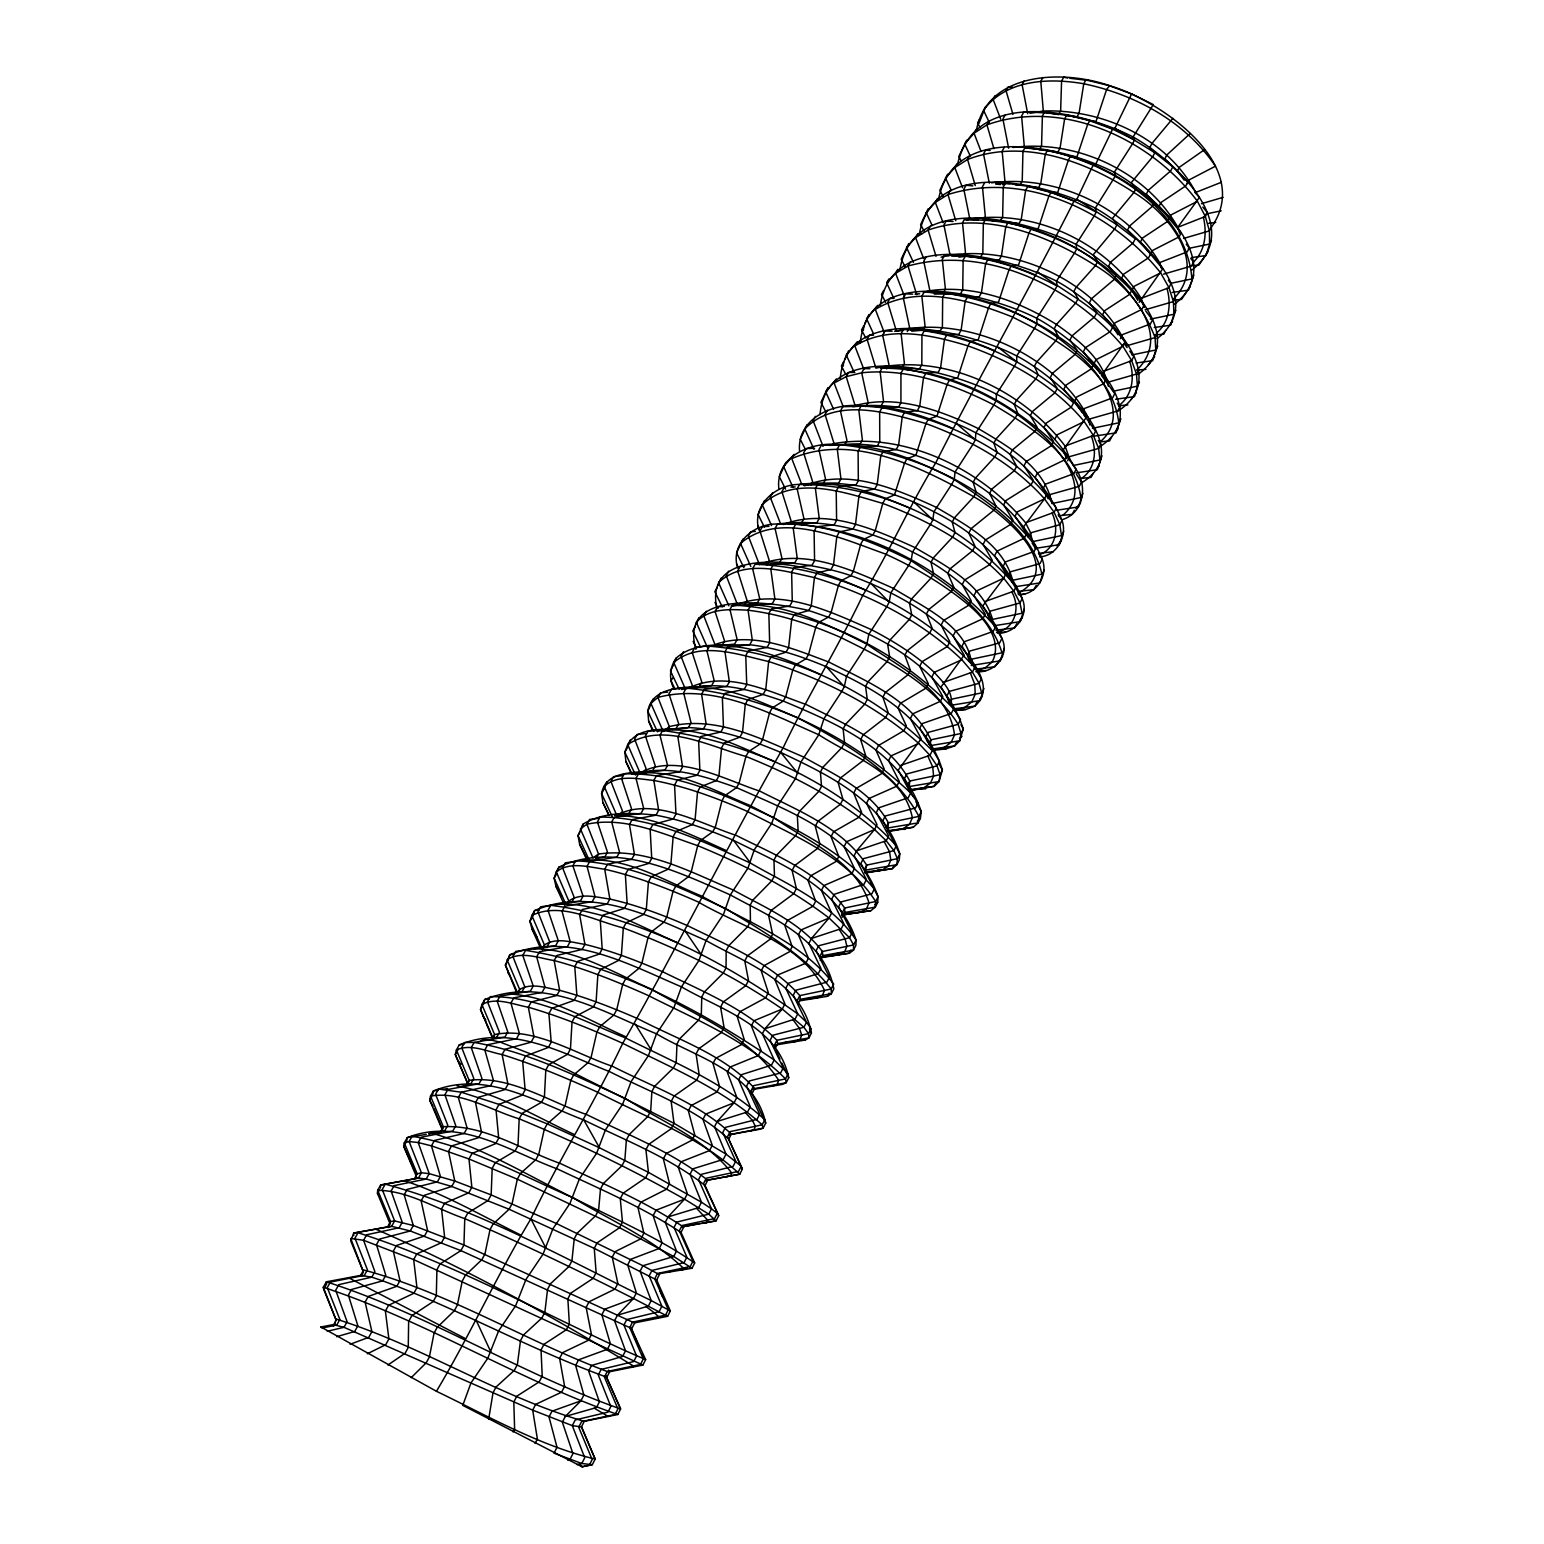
<?xml version="1.0" encoding="UTF-8"?>
<svg xmlns="http://www.w3.org/2000/svg" width="1544" height="1544" viewBox="0 0 1544 1544"><rect width="100%" height="100%" fill="white"/><g stroke="black" fill="none" stroke-linecap="round" stroke-linejoin="round"><path stroke-width="1.5" d="M737.742 568.038C729.656 543.662 754.456 523.107 777.5 524.053C824.303 518.012 871.125 530.538 912.523 552.038C950.428 570.759 984.84 598.725 1001.921 638.405C1010.316 655.717 993.718 673.763 975.847 671.64M864.968 873.074L866.667 865.122C842.792 827.931 797.901 810.542 759.918 791.165C724.406 779.623 676.253 752.16 640.104 773.023L627.713 744.575C639.737 724.252 668.513 731.354 688.45 727.552C720.585 729.038 751.291 740.116 780.704 752.372C827.758 774.876 882.628 800.004 899.805 853.928L899.206 860.047L896.832 864.717L892.316 868.654L865.682 872.92M758.953 530.113C751.407 505.274 775.995 484.14 799.56 484.411C846.073 479.045 892.799 489.911 933.927 511.759C971.639 530.48 1005.337 559.121 1022.205 598.551C1029.674 615.323 1015.122 634.044 997.366 633.175M778.813 488.329C775.435 455.692 812.433 441.159 839.685 444.691C879.906 441.41 919.51 454.071 955.041 472.039C992.56 490.76 1025.583 520.058 1042.239 559.217C1048.376 574.619 1037.394 593.359 1020.719 594.729M799.56 451.253C796.685 418.366 833.258 402.695 861.205 405.802C901.156 403.293 940.643 414.564 975.866 432.822C1013.211 451.562 1045.577 481.496 1062.002 520.386C1067.715 536 1056.791 556.072 1039.594 556.863M842.04 914.974L870.99 910.632L875.294 907.139L877.706 902.41L878.073 896.717C856.843 835.69 790.47 811.758 736.584 787.614C709.7 778.195 681.56 768.372 652.649 770.688C635.028 773.274 605.653 770.031 601.581 793.577L602.913 802.61L609.031 815.579M820.057 414.641C825.924 335.666 953.478 371.448 996.42 394.145C1029.944 410.723 1057.466 437.029 1076.071 469.376C1087.767 485.993 1083.714 512.762 1062.774 519.479M617.774 1414.516C517.124 1379.487 424.754 1320.39 323.294 1287.271L336.36 1320.68L323.68 1289.24L323.294 1287.271L326.363 1281.809C427.92 1314.291 520.174 1373.542 620.591 1408.977L605.769 1375.492L620.591 1408.977L617.774 1414.516L584.288 1421.329L581.451 1426.888L595.154 1459.08L592.317 1464.696L582.049 1466.8L462.775 1405.368L470.978 1382.922L487.846 1358.122L498.693 1330.754L515.657 1305.722L525.983 1279.397L543.044 1254.153L552.887 1228.812L570.006 1203.336L579.367 1178.96L596.582 1153.31L605.46 1129.861L622.734 1104.018L631.168 1081.495L648.519 1055.459L656.489 1033.824L673.917 1007.614L681.464 986.848L698.949 960.484L706.052 940.547L723.615 914.029L730.312 894.902L747.914 868.23L754.225 849.914L771.865 823.106L777.79 805.563L795.488 778.62L801.027 761.829L818.783 734.751L823.956 718.693L841.731 691.5L844.278 686.733L846.556 676.176L864.389 648.847L866.879 644.137L868.847 634.217L886.719 606.792L889.17 602.141L890.83 592.857L908.74 565.297L911.153 560.723L912.523 552.038L930.453 524.381L932.846 519.865L933.927 511.759L951.876 484.025L954.25 479.566L955.041 472.039L973.029 444.209L975.345 439.808L975.866 432.822L993.873 404.914L996.189 400.572L996.42 394.145L1014.466 366.14L1016.724 361.856L1016.724 355.95L1034.769 327.888L1037.008 323.661L1036.738 318.276L1054.822 290.118L1057.022 285.968L1056.521 281.085L1074.605 252.849L1076.786 248.738L1076.033 244.357L1094.136 216.064L1096.279 212.01L1095.294 208.112L1115.54 175.746L1114.305 172.31C1063.893 146.738 953.671 120.509 938.501 199.562M840.283 378.473C846.556 298.61 972.662 332.809 1016.724 355.95C1051.213 373.474 1141.421 447.027 1081.418 482.886M843.256 366.082L843.642 361.894L841.383 365.909L845.552 374.015M380.384 1188.089L380.673 1185.001L418.443 1178.072L426.221 1179.018L451.755 1186.467L509.095 1209.241L594.247 1248.363L656.663 1279.957L670.347 1310.952L667.626 1316.318L634.719 1322.841L632.538 1322.127L463.953 1245.004L413.29 1225.492L394.627 1220.937L390.593 1221.536L387.602 1226.882L353.711 1233.058L350.758 1240.951L363.438 1271.986L361.45 1275.576M363.438 1271.986L350.7 1238.442L363.593 1240.276L413.676 1259.595L642.883 1365.07L645.643 1359.608L630.608 1327.01L639.042 1346.947M860.278 342.749C868.191 261.534 990.476 294.788 1036.738 318.276C1073.022 337.653 1159.583 408.485 1099.811 446.737M863.347 330.242L863.791 325.958L861.552 329.933L865.721 337.924M880.273 305.287C892.374 225.714 1008.637 257.23 1056.521 281.085C1093.634 301.138 1178.226 372.104 1117.991 411.032M899.805 270.393C912.099 189.989 1027.127 219.866 1076.033 244.357C1113.34 265.221 1194.728 333.562 1137.947 374.478M888.977 831.444L913.372 827.217L918.082 822.856L920.417 818.243L921.247 811.7C901.329 751.002 837.427 723.808 783.271 701.072C756.406 691.963 727.957 682.776 699.239 686.694C680.422 687.35 652.108 687.601 647.785 711.205L648.615 720.952L652.456 730.331M919.413 233.646C934.429 155.075 1045.906 183.427 1095.294 208.112C1133.257 229.573 1211.557 296.216 1157.074 338.657M1211.461 227.122C1254.616 165.652 1160.721 100.592 1109.615 85.692C1063.295 69.441 986.558 71.468 976.252 131.201M658.226 1318.171L658.458 1316.627L654.463 1312.825L646.145 1306.745M957.743 163.51C975.673 86.522 1082.286 110.975 1133.103 136.972C1172.996 159.36 1247.127 226.563 1191.987 269.988M406.67 1141.228L407.23 1137.639C459.765 1116.872 509.867 1151.515 557.577 1169.04C599.304 1188.764 642.362 1207.041 681.02 1232.382L694.684 1262.973L692.001 1268.261L657.783 1273.954L662.337 1273.067M971.562 663.322C967.046 625.281 922.308 606.676 893.262 588.283C852.52 570.218 803.922 547.174 759.397 564.621L748.338 536.096L750.789 531.734L755.363 531.406M978.973 123.424L985.612 106.497M740.078 605.267L731.123 605.885C779.141 599.419 825.133 623.429 866.879 644.137C899.978 667.626 948.788 690.129 954.52 734.847L951.297 742.182L944.542 747.315L934.622 750.21L945.989 748.879L954.636 745.945L959.731 740.773L963.282 728.942C941.608 662.144 870.314 630.859 808.728 610.536C775.184 602.392 677.835 587.434 695.881 649.329M388.162 1227.519L390.593 1221.536L377.682 1190.308L380.673 1185.001L418.443 1178.072L421.396 1172.764L409.121 1141.537L412.074 1136.249C468.971 1145.841 520.521 1175.042 572.978 1197.739C613.894 1218.583 656.875 1236.879 694.684 1262.973M970.346 672.856L974.785 684.455L975.21 694.221L971.794 701.902L964.865 707.403L954.829 710.665L966.081 709.429L974.882 706.11C998.717 684.899 965.83 654.559 953.092 635.954C924.258 608.336 888.128 589.48 850.937 575.68C816.911 563.521 702.038 541.037 716.918 608.49M432.571 1095.043L433.42 1090.932C485.453 1069.857 536.405 1102.011 583.825 1119.998C624.818 1140.128 669.034 1157.151 705.048 1185.464L718.693 1215.668L716.049 1220.899L681.888 1226.901M483.291 1004.565L484.719 999.508C543.604 975.827 603.029 1011.88 656.489 1033.824C696.286 1057.659 754.263 1071.034 765.708 1123.067L763.122 1128.143L759.957 1129.243L729.077 1134.744L763.122 1128.143L762.196 1124.823C722.052 1088.578 670.656 1067.29 622.734 1043.319C591.989 1029.52 560.742 1016.608 528.337 1007.228C513.496 1004.642 496.261 996.633 481.902 1004.526L480.512 1009.525L492.44 1038.051M508.13 960.252L509.829 954.752C568.057 930.588 628.35 964.209 681.464 986.848C721.395 1010.162 777.964 1025.949 788.733 1077.712L786.186 1082.711L782.769 1084.332L752.198 1089.62M1174.637 304.129C1229.468 261.168 1153.252 194.255 1114.305 172.31L1132.447 143.901L1134.531 139.964L1133.103 136.972L1153.31 104.606L1131.482 93.856L1108.746 85.518L1085.895 79.902L1083.772 83.762L1079.121 112.982L1077.017 116.861L1065.476 115.472M532.641 916.538L534.591 910.593C591.989 885.696 653.382 917.445 706.052 940.547C746.196 963.379 801.355 981.559 811.43 1032.975L808.921 1037.915L805.273 1040.019L774.991 1045.114M557.538 871.318L559.005 867.053C615.11 840.747 678.414 871.974 730.312 894.902C770.668 917.29 824.419 937.806 833.818 988.855L831.347 993.738L827.468 996.305L799.638 1000.859M580.66 830.904L583.092 824.11C604.032 811.256 632.056 812.665 655.988 815.193C682.795 820.25 708.561 829.649 733.574 840.361C780.125 863.945 838.45 885.523 856.032 940.084L855.916 945.333L853.465 950.139L849.374 953.188L819.671 957.898M604.862 787.15L606.85 781.746M543.218 948.228L544.434 944.986C556.4 936.938 571.898 942.477 584.925 944.368C611.829 950.93 637.73 960.966 663.109 971.967C702.539 991.383 745.578 1008.599 776.922 1040.309L777.655 1043.609L775.107 1048.569L774.355 1045.307L776.922 1040.309L808.516 1033.631L811.063 1028.651L806.489 1022.224L793.288 995.185L795.836 990.206L826.889 982.158L829.418 977.198L816.139 950.66L818.648 945.758L849.528 937.691L852.018 932.788L838.682 906.753L841.152 901.908L871.858 893.841L874.309 888.997C841.789 850.223 794.002 828.993 750.268 805.563C713.405 790.528 673.667 766.924 632.635 774.084M628.118 745.656L630.299 739.943M567.497 904.591L568.848 901.098C580.64 892.336 596.582 897.315 609.861 899.052C636.746 905.073 662.588 914.897 687.833 925.782C726.857 945.237 770.359 962.317 799.811 995.61L800.332 999.315L797.823 1004.198M653.44 698.718L647.785 711.205L657.512 731.856M672.914 666.371L676.253 658.014C695.746 640.702 725.526 645.836 749.766 644.716C776.342 647.92 801.934 656.451 826.522 666.815C873.769 688.47 926.168 716.686 942.4 770.051L939.042 781.553L934.139 786.321L909.744 790.817M696.112 624.394L698.776 617.87M717.999 585.485L721.009 578.228M742.953 539.107L736.584 552.81L743.938 567.767M764.608 500.507L758.085 514.461L764.376 527.16M785.992 462.389L779.315 476.633L785.587 489.158M807.087 424.754L800.255 439.249L805.486 449.593M827.931 387.602L820.945 402.347L825.133 410.53M844.607 359.694L848.505 350.913M864.621 324.086L868.828 314.687M908.721 243.585L901.175 259.276L905.324 267.112M928.291 208.672L920.61 224.594L924.026 230.944M947.63 174.202L939.833 190.337L943.23 196.609M966.737 140.137L958.805 156.484L961.063 160.615M742.374 1169.04L739.75 1174.193L705.647 1180.504L739.75 1174.193C700.069 1136.654 644.929 1117.045 596.756 1091.801C565.837 1077.866 534.513 1064.665 502.128 1054.571C487.499 1051.734 470.997 1043.319 456.406 1049.978L455.287 1054.513L467.986 1084.042L469.144 1080.317L456.406 1049.978L459.243 1044.902C510.717 1023.537 562.518 1053.22 609.706 1071.671C649.947 1092.11 695.553 1108.206 728.729 1139.202L742.374 1169.04L727.513 1136.751L730.138 1131.598L762.196 1124.823L764.801 1119.689C724.908 1083.193 673.454 1061.944 625.59 1037.973C582.165 1020.738 538.103 996.305 490.317 996.633L487.46 1001.709L499.465 1032.299L496.628 1037.394M1138.584 370L1136.5 374.073L1137.388 386.174L1134.454 396.557L1115.617 399.278M1157.112 333.581L1155.066 337.596L1155.781 349.986L1152.673 360.659L1136.152 363.014M1175.428 297.606L1173.401 301.582L1173.942 314.243L1170.661 325.205L1154.275 327.502M1211.384 227.007L1209.415 230.886L1209.589 244.048L1205.999 255.571L1191.968 257.481M827.468 996.305L829.109 993.101M850.995 950.023L849.374 953.188L820.385 957.261M893.879 865.566L892.316 868.654L865.508 872.63M935.664 783.31L934.139 786.321L910.13 789.659M956.894 741.506L954.636 745.945L930.858 749.149M977.12 701.709L974.882 706.11L953.555 708.87C896.852 648.962 814.885 610.112 732.493 604.958L729.945 609.513L737.125 639.505L734.597 644.08L715.239 646.087M983.895 688.392L980.15 700.551L950.834 705.318C954.115 692.021 942.187 681.348 934.255 672.354C915.708 654.849 893.841 641.339 871.298 629.605C830.382 611.656 782.287 588.148 737.337 604.322L726.201 575.622L728.672 571.203M1004.218 648.364L1000.319 660.832L971.234 665.483M1016.763 623.66L1014.582 627.945L995.861 630.184M1024.29 608.838L1020.217 621.614L993.641 625.822M1036.217 585.369L1034.055 589.596L1017.708 591.487M1044.111 569.832L1039.865 582.918L1015.759 586.662M1063.662 531.348L1059.261 544.685L1035.349 548.371M1074.392 510.215L1072.289 514.345L1058.393 515.812M1082.962 493.327L1078.407 506.953L1056.926 510.215M1093.113 473.332L1091.048 477.405L1081.553 478.37C1095.391 469.164 1096.993 450.694 1091.376 436.238M1102.03 455.789L1097.321 469.704L1075.994 472.889M1111.622 436.913L1109.576 440.947L1100.158 441.854C1131.482 415.317 1100.023 371.988 1076.033 352.418C1036.178 317.369 984.512 293.572 930.955 292.492M1120.867 418.733L1116.003 432.899L1094.831 436.006M1139.453 382.14L1137.388 386.174L1113.456 391.172M1157.807 345.991L1155.781 349.986L1131.984 354.946M1165.778 330.3L1163.809 334.18L1154.622 334.952M1175.949 310.286L1173.942 314.243L1150.299 319.164M1193.859 275.025L1188.436 290.175L1172.166 292.434M1211.538 240.208L1209.589 244.048L1188.417 248.449M880.524 368.205C950.892 367.568 1019.407 405.049 1066.692 455.654L1064.472 459.938L1037.375 473.082L1035.156 477.366L1046.716 494.505L1044.497 498.847L1017.284 511.894L1015.045 516.236L1026.49 533.857L1024.232 538.258L996.941 551.208L994.664 555.608L1005.993 573.731L1003.696 578.189L976.329 591.062L974.013 595.521L985.226 614.145L982.91 618.681L955.427 631.438L953.092 635.954L964.17 655.119L941.029 686.964L953.671 708.812L951.316 713.424L922.135 723.634L919.741 728.266L939.408 761.173L937.034 765.824L940.064 774.663L939.042 781.553L909.262 786.533L909.744 781.032C889.402 741.815 843.757 723.75 806.315 704.547C770.244 692.021 726.452 669.613 689.184 687.91M783.175 524.535C826.947 507.648 874.888 529.495 914.917 547.522C944.6 565.162 982.235 583.767 992.56 619.395L1022.07 613.219L1019.966 602.951L1022.205 598.551L1008.425 576.066L1010.664 571.724L1040.019 563.56L1042.239 559.217L1038.456 553.196M1067.618 460.768L1069.78 456.58L1098.652 448.416L1100.775 444.228L1098.247 440.426M797.283 1000.531L799.811 995.61L831.193 988.99L833.702 984.068C801.008 941.473 747.18 921.98 701.748 896.118C664.171 880.62 624.799 855.685 582.802 860.548L589.326 859.699M819.922 956.373L822.412 951.509L853.562 944.947L856.032 940.084C831.811 902.989 787.768 884.654 750.596 863.192C703.157 841.287 653.402 817.22 600.095 817.066L597.393 821.91L607.487 852.153L604.785 857.016L595.868 858.85L598.551 854.044C645.624 847.173 690.786 872.244 732.995 889.884C764.319 907.216 800.352 922.135 822.412 951.509L822.72 955.601L820.25 960.426M870.99 910.632L841.577 915.148L844.78 912.485L875.294 907.139L875.641 901.503L878.073 896.717L864.235 869.851L866.667 865.122L897.411 858.657L899.805 853.928L882.84 820.713L885.252 816.004L915.611 807.917L918.004 803.208L910.632 792.998L898.183 770.128L921.208 738.727L910.4 718.481L912.793 713.83L940.45 701.285L942.824 696.633L931.881 676.947L934.255 672.354L961.816 659.693L972.431 672.122L979.05 683.297L981.617 692.87L951.702 699.142L949.386 703.639L946.897 695.958L949.213 691.423L979.05 683.297L981.347 678.781L962.008 646.203L964.324 641.706L993.255 631.361L995.552 626.864C943.828 568.462 866.358 527.122 787.845 523.609M885.966 827.468L888.36 822.798L918.873 816.371L921.247 811.7L915.92 801.683M928.523 744.362L930.858 739.808C912.214 699.741 866.261 681.213 829.032 662.125C793.5 648.924 752.854 630.917 714.968 644.562L703.755 615.689L706.264 611.212M970.751 661.971L972.257 659.018L1001.979 652.784C989.125 610.092 946.318 584.23 911.153 560.723C869.754 540.072 824.515 522.47 777.5 524.053L775.03 528.492L781.959 558.388L779.488 562.827L771.016 564.197M634.719 1322.841L631.959 1328.226L629.74 1327.589L460.903 1250.621L410.26 1230.973L391.616 1226.341L387.602 1226.882M656.663 1279.957L659.384 1274.649L642.922 1265.713L555.84 1223.234L491.166 1194.902L454.766 1181.025L429.193 1173.652L421.396 1172.764L417.15 1173.787L414.217 1179.056M681.02 1232.382L683.702 1227.133C645.334 1201.464 602.16 1183.341 560.511 1163.558C522.625 1150.203 484.333 1124.534 443.321 1126.715L440.445 1131.926L428.614 1133.952L430.873 1132.968C481.188 1146.729 526.523 1174.675 572.978 1197.739C610.073 1220.165 651.549 1237.921 683.201 1268.01L682.699 1270.094L678.26 1269.979M705.048 1185.464L707.692 1180.291C671.987 1151.67 627.636 1134.763 586.72 1114.594C549.027 1101.644 509.945 1075.261 469.144 1080.317L466.288 1085.451L461.617 1086.223M728.729 1139.202L731.335 1134.087C698.486 1102.841 652.726 1086.822 612.563 1066.344C576.317 1054.185 533.587 1026.374 494.601 1034.576L492.729 1037.954M765.708 1123.067L752.082 1093.577L754.649 1088.539C724.715 1054.919 677.449 1039.498 638.019 1018.808C612.524 1007.73 586.566 997.443 559.642 990.341C546.827 988.295 531.831 982.235 519.691 989.472L517.838 992.792M843.159 915.65L844.78 912.485L844.684 908.026C818.976 872.013 774.528 854.816 736.237 835.4C700.629 823.898 653.402 796.009 616.674 815.135L604.225 786.417C617.581 774.181 637.595 778.774 653.845 780.473C686.115 786.591 717.053 798.113 747.064 811.275C792.67 835.265 847.038 856.38 875.641 901.503L844.684 908.026L842.233 912.832L842.348 917.232M906.656 783.869L904.475 778.562L906.868 773.93L937.034 765.824L929.913 755.306L918.776 743.436L891.042 755.884L888.611 760.594L899.264 781.399L896.813 786.186L868.982 798.499L866.531 803.285L877.031 824.67L874.541 829.514L846.633 841.712L844.124 846.556L854.488 868.539L851.96 873.441L823.956 885.542L821.427 890.444L831.618 913.025L829.051 918.004L800.969 929.971L798.402 934.931L808.419 958.148L805.833 963.205L777.655 975.017L775.049 980.073L784.912 1003.909L782.268 1009.043L754.012 1020.719L751.368 1025.853L761.038 1050.345L758.374 1055.536L730.022 1067.078L727.34 1072.269L736.835 1097.437L734.114 1102.725L705.704 1114.112L702.964 1119.381L712.266 1145.243L709.526 1150.589L681.02 1161.821L678.241 1167.168L687.35 1193.724L684.552 1199.167L655.968 1210.226L653.151 1215.649L662.048 1242.939L659.23 1248.459L630.55 1259.364L627.694 1264.864L636.379 1292.888L633.503 1298.485L604.746 1309.216L601.851 1314.793L610.324 1343.589L607.41 1349.263L578.556 1359.82L575.642 1365.494L583.883 1395.062L580.911 1400.813L565.278 1416.466L562.344 1422.178L572.94 1453.637L569.968 1459.427L567.729 1460.064M665.464 1315.256L667.626 1316.318L633.503 1298.485L617.426 1315.218L614.57 1320.757L625.494 1350.807L645.643 1359.608M696.518 1208.257L707.596 1220.088L706.824 1222.674L702.153 1223.06L716.049 1220.899L708.773 1214.144L684.552 1199.167L668.05 1216.923L665.271 1222.308L676.504 1251.007L673.724 1256.488L642.922 1265.713L640.104 1271.175L651.182 1300.55L670.347 1310.952M734.114 1102.725L717.227 1121.446L714.525 1126.676L726.047 1154.101L741.197 1166.183L738.553 1171.394L706.264 1178.226L703.582 1183.437L718.693 1215.668M777.655 1043.609L808.921 1037.915L808.516 1033.631L803.922 1027.262L782.268 1009.043L765.013 1028.671L762.389 1033.766L774.181 1059.956L788.096 1073.852L785.529 1078.909L786.186 1082.711L754.649 1088.539M822.72 955.601L853.465 950.139L853.562 944.947L849.528 937.691L829.051 918.004L811.468 938.482L808.921 943.423L820.945 968.474L818.378 973.492L788.405 983.258L785.819 988.276L797.727 1013.887L806.489 1022.224L803.922 1027.262L772.695 1035.271L770.109 1040.328L783.233 1067.869L780.646 1072.984L749.226 1080.993L746.601 1086.108L759.667 1114.189L757.023 1119.381L725.429 1127.352L722.766 1132.543L735.755 1161.165L733.072 1166.415L701.285 1174.366L698.583 1179.635L711.475 1208.817L717.246 1213.333L714.563 1218.621L682.043 1225.511L679.321 1230.8L692.947 1261.178L690.226 1266.524L657.474 1273.472L654.714 1278.837L668.301 1309.698L665.522 1315.141L632.538 1322.127L629.74 1327.589L643.288 1358.932L640.49 1364.452L607.236 1371.497C525.114 1340.655 448.3 1292.598 363.631 1269.959L360.62 1275.383L326.363 1281.809L326.71 1283.836L323.68 1289.24M630.782 772.444L625.918 761.501L624.837 752.121L627.713 744.575C662.666 721.299 710.066 746.543 745.926 756.444C791.763 774.876 836.404 797.823 874.541 829.514L856.65 850.783L854.16 855.588L866.416 879.52L863.926 884.384L834.204 894.323L831.695 899.206L843.835 923.679L841.306 928.619L811.468 938.482M771.537 525.539L762.215 504.772C794.678 474.201 845.437 492.748 882.763 503.402C927.326 520.116 970.578 543.469 1003.696 578.189L982.737 605.981L1001.921 638.405L999.644 642.864L969.96 650.989L967.683 655.467L969.4 661.45M814.016 449.343L804.771 428.923C836.308 396.596 888.167 412.711 925.937 423.577C970.114 439.75 1012.941 463.335 1044.497 498.847L1023.344 527.122L1028.42 537.138L1030.62 532.834L1059.821 524.69L1062.002 520.386L1058.219 514.48M1066.672 458.664L1062.928 450.288L1086.397 417.324L1063.797 389.3L1065.997 385.112L1091.01 369.055L1093.171 364.847L1083.328 351.781L1085.49 347.632L1110.445 331.477L1112.587 327.328L1102.609 314.725L1104.732 310.633L1129.648 294.383L1131.752 290.291L1121.639 278.152L1123.743 274.118L1148.601 257.752L1150.685 253.718L1127.602 229.902L1129.687 225.906L1152.075 206.626L1154.159 202.631L1146.323 194.139L1148.389 190.201L1170.738 170.824L1172.803 166.868L1154.835 152.702L1114.922 128.229L1112.568 129.156L1096.028 163.529L1093.422 164.899L1091.28 168.894L1076.882 199.292L1074.026 201.106C1029.578 289.346 980.286 374.323 935.703 462.91C909.319 505.641 889.344 552.482 862.807 595.289C838.199 647.129 807.859 695.668 783.271 747.547C727.822 844.973 678.318 945.816 622.734 1043.319C594.324 1103.014 559.295 1159.081 530.904 1218.834C497.091 1275.016 470.109 1334.981 436.431 1391.279L320.901 1326.991L333.234 1324.617L343.984 1327.319L532.68 1410.135L572.303 1425.633L581.451 1426.888M1037.858 272.169C1067.888 294.19 1102.899 310.923 1125.036 342.131L1101.49 375.404L1114.768 393.643L1112.645 397.812L1084.467 408.446L1082.325 412.615L1074.585 401.131L1076.747 396.962L1103.69 383.665L1105.832 379.477C1066.132 331.381 1006.07 302.199 944.967 293.167L942.67 297.336L942.4 326.961L940.122 331.111L903.433 329.509L901.117 333.697L904.417 363.535L902.121 367.723L895.501 368.225M1120.404 338.676L1122.488 334.623L1150.434 323.893L1152.499 319.84L1145.802 311.116M1139.086 302.412L1162.709 268.83L1140.437 242.041L1142.502 238.046L1167.303 221.603L1169.368 217.607C1131.656 178.39 1079.314 151.177 1024.598 148.031M1179.597 233.183L1177.763 227.315L1199.437 197.381L1194.786 192.286M535.092 1443.408L537.389 1438.989L532.68 1410.135L535.691 1404.345L561.611 1392.167L564.621 1386.358L559.603 1358.373L562.576 1352.66L588.476 1340.25L591.429 1334.537L586.122 1307.382L589.055 1301.766L614.937 1289.105L617.851 1283.489L612.254 1257.163L615.149 1251.624L640.992 1238.751L643.867 1233.193L638 1207.678L640.837 1202.216L666.68 1189.131L669.498 1183.65L663.38 1158.926L666.178 1153.542L691.963 1140.225L694.761 1134.84L688.373 1110.869L691.133 1105.581L716.898 1092.052L719.639 1086.744L713.019 1063.526L715.721 1058.296L741.467 1044.593L744.169 1039.344L737.299 1016.84L739.981 1011.706L765.67 997.791L768.333 992.638L761.231 970.848L763.875 965.772L789.544 951.683L792.168 946.588L784.834 925.474L787.44 920.475L813.051 906.212L815.657 901.194L808.11 880.755L810.658 875.834L836.25 861.398L838.817 856.457L831.039 836.655L833.567 831.811L859.12 817.201L861.629 812.337L853.678 793.172L856.167 788.386L881.663 773.621L884.152 768.816L875.988 750.288L878.439 745.559L903.896 730.659L906.347 725.912L897.99 707.982L900.422 703.331L925.84 688.257L928.253 683.587L919.703 666.255L922.096 661.662L947.456 646.453L949.849 641.841L941.126 625.088L943.481 620.553L968.802 605.229L971.157 600.674L962.259 584.481L964.595 580.004L989.858 564.544L992.174 560.047L983.103 544.414L985.4 539.995L1010.625 524.4L1012.922 519.961L1003.677 504.869L1005.955 500.507L1031.122 484.777L1033.38 480.416L1023.981 465.844L1026.22 461.54L1051.348 445.695L1053.568 441.391L1044.034 427.321L1046.234 423.075L1071.304 407.133L1073.505 402.868C1032.646 364.48 979.668 339.14 924.258 330.821L921.942 335.029L921.807 364.635L919.491 368.842L882.454 367.395L880.119 371.641L883.535 401.498L881.199 405.744L842.831 406.69L840.457 410.955L847 440.658L844.645 444.942L821.331 445.309L818.938 449.613L825.596 479.393L823.203 483.716M1204.513 149.671L1179.326 167.273L1177.3 171.152L1184.267 180.185M1054.996 438.998L1057.177 434.771L1084.216 421.551L1093.403 435.485L1098.652 448.416L1099.926 459.938L1073.427 465.477M1150.492 254.413L1152.557 250.456L1179.134 236.85L1181.179 232.874L1158.984 206.375L1161.03 202.438L1185.773 185.898L1187.819 181.96L1164.813 158.839L1166.839 154.94L1190.192 133.517M1168.885 218.881L1170.912 214.963L1197.411 201.299L1205.343 216.469L1209.415 230.886L1183.611 238.432M1187.046 183.794L1189.054 179.915L1215.456 166.192C1185.599 121.822 1135.284 94.531 1083.772 83.762C1049.322 77.798 1006.032 79.246 983.528 110.222L989.318 122.555M513.071 1431.925L514.615 1428.953L513.805 1401.971L516.854 1396.162L539.165 1381.899L542.214 1376.051L541.037 1349.996L544.028 1344.264L566.378 1329.712L569.369 1323.961L567.845 1298.793L570.798 1293.139L593.186 1278.316L596.138 1272.661L594.247 1248.363L597.161 1242.804L619.569 1227.712L622.483 1222.134L620.263 1198.665L623.139 1193.203L645.585 1177.84L648.441 1172.359L645.913 1149.72L648.731 1144.316L671.196 1128.722L674.014 1123.318L671.158 1101.49L673.956 1096.163L696.441 1080.337L699.22 1074.991L696.054 1053.954L698.795 1048.704L721.299 1032.646L724.039 1027.378L720.585 1007.093L723.287 1001.94L745.81 985.651L748.512 980.459L744.768 960.928L747.431 955.832L769.973 939.331L772.637 934.216L768.603 915.399L771.247 910.381L793.77 893.667L796.395 888.63L792.111 870.526L794.697 865.566L817.239 848.66L819.825 843.699L815.29 826.272L817.837 821.389L840.38 804.289L842.947 799.387L838.141 782.634L840.65 777.829L863.212 760.536L865.721 755.711L860.664 739.615L863.154 734.867L885.696 717.4L888.186 712.633L882.898 697.174L885.349 692.484L907.891 674.844L910.342 670.154L904.823 655.312L907.235 650.699L929.777 632.886L932.19 628.254L926.439 614.01L928.832 609.455L951.355 591.487L953.748 586.932L947.765 573.287L950.12 568.79L972.643 550.668L974.997 546.151L968.821 533.085L971.137 528.646L993.66 510.388L995.976 505.93L989.588 493.424L991.885 489.043L1014.389 470.63L1016.666 466.249L1010.085 454.283L1012.343 449.979L1034.847 431.413L1037.085 427.09L1030.311 415.664L1032.55 411.399L1055.015 392.716L1057.254 388.451L1050.267 377.547L1052.487 373.339L1074.933 354.522L1077.133 350.314L1069.973 339.912L1072.154 335.762L1094.599 316.829L1096.761 312.679L1089.427 302.778L1091.569 298.668L1113.996 279.618L1116.138 275.527L1108.631 266.089L1110.754 262.055L1133.161 242.89L1135.265 238.838L1116.93 224.768L1076.882 199.292M488.676 1419.09L493.018 1392.784L496.087 1386.956L514.287 1370.396L517.375 1364.549L520.502 1340.655L523.532 1334.923L541.828 1318.055L544.858 1312.284L547.56 1289.336L550.552 1283.682L568.945 1266.505L571.917 1260.83L574.233 1238.771L577.167 1233.212L595.637 1215.746L598.589 1210.149L600.5 1188.976L603.395 1183.476L621.942 1165.759L624.837 1160.239L626.381 1139.916L629.238 1134.493L647.843 1116.505L650.699 1111.062L651.877 1091.569L654.695 1086.223L673.377 1067.966L676.195 1062.619L677.005 1043.918L679.785 1038.668L698.525 1020.159L701.304 1014.89L701.767 996.961L704.508 991.788L723.306 973.048L726.047 967.856L726.182 950.699L728.864 945.584L747.74 926.612L750.423 921.498L750.23 905.073L752.893 900.056L771.807 880.833L774.47 875.795L773.949 860.104L776.574 855.144L795.546 835.729L798.151 830.749L797.341 815.772L799.908 810.889L818.938 791.261L821.524 786.359L820.404 772.058L822.933 767.233L842.001 747.412L844.549 742.567L843.14 728.942L845.649 724.194L864.756 704.18L867.265 699.413L865.566 686.424L868.037 681.734L887.182 661.527L889.653 656.837L887.684 644.485L890.116 639.872L909.3 619.491L911.732 614.859L909.493 603.125L911.906 598.57L931.109 578.016L933.522 573.442L931.013 562.325L933.387 557.828L952.629 537.1L955.003 532.603L952.243 522.065L954.597 517.626L973.859 496.743L976.194 492.304L973.202 482.346L975.518 477.964L994.799 456.928L997.115 452.546L993.873 443.147L996.15 438.824L1015.469 417.652L1017.747 413.31L1014.273 404.451L1016.531 400.185L1035.87 378.878L1038.108 374.613L1034.403 366.275L1036.622 362.068L1055.98 340.626L1058.2 336.399L1054.282 328.602L1056.482 324.452L1075.84 302.875L1078.04 298.706L1073.91 291.411L1076.071 287.3L1095.449 265.607L1097.61 261.496L1093.268 254.683L1114.807 228.821L1116.93 224.768L1112.394 218.437L1133.894 192.498L1136.017 188.503L1131.269 182.636L1152.77 156.658L1154.835 152.702L1149.913 147.298L1151.959 143.399L1172.919 118.328M1114.922 128.229L1131.636 93.837M1170.564 283.363L1191.871 278.924C1186.969 209.637 1109.171 163.355 1047.411 150.424L1045.249 154.4L1040.772 183.524L1038.63 187.5L1027.802 186.38L1025.621 190.394L1021.24 219.48L1019.059 223.494L985.554 219.325L983.335 223.378L982.833 253.042L980.614 257.095L951.278 255.686C980.189 255.127 1008.367 263.426 1034.712 274.736M1015.74 184.933L1020.063 184.971L1022.224 181.015L1022.958 151.312L1025.12 147.355L1039.421 149.575L1041.563 145.676L1042.393 115.954L1044.535 112.056L1058.547 114.623L1060.651 110.782L1061.577 81.06L1063.7 77.2L1067.637 78.049M983.123 220.483L985.304 216.488L982.447 186.727L984.647 182.752M1002.731 184.836L1004.893 180.899L1002.152 151.158L1004.314 147.24M722.052 645.546L724.561 641.011L715.046 611.366L717.574 606.85L724.348 606.367M744.575 604.939L747.045 600.462L737.646 570.933L740.136 566.474L744.594 566.204M766.789 564.892L769.24 560.472L759.938 531.059L762.389 526.658L768.989 526.33M789.505 523.899L791.126 520.984L781.92 491.687L784.352 487.344M811.14 484.893L812.723 482.017L803.633 452.836L806.026 448.551L814.614 448.32M1042.914 77.509L1040.791 81.33L1043.319 111.014L1029.925 113.31M865.779 406.67L868.114 402.444L861.687 372.799L864.022 368.591L869.87 368.669M886.661 368.881L888.977 364.712L882.647 335.144L884.963 330.995L892.162 331.188M907.274 331.593L909.551 327.482L903.337 297.973L905.614 293.862L912.716 294.151M926.014 257.211L923.756 261.264L929.874 290.716C974.457 284.27 1019.079 301.254 1056.482 324.452C1078.156 339.912 1102.937 358.555 1108.36 386.193M1005.067 115.182L1002.924 119.042L1008.618 148.205M1024.212 80.77L1022.089 84.573L1027.686 113.696M542.619 948.248L544.434 944.986L531.85 915.476L534.591 910.593L539.107 909.937M567.053 904.34L568.848 901.098L556.303 871.858L559.005 867.053L563.483 866.416M335.357 1322.494L333.33 1326.122L336.303 1319.116C421.454 1345.692 498.77 1396.625 584.288 1421.329M521.968 991.808L524.767 986.79L512.859 956.392L515.657 951.413L555.57 945.777L558.33 940.778L548.004 910.284L550.783 905.305C640.721 916.904 724.638 961.796 797.727 1013.887L795.121 1018.982L765.013 1028.671M546.943 946.877L549.703 941.917L537.891 911.732L540.632 906.811L580.351 901.078L583.072 896.157L572.863 865.779L575.603 860.876C629.026 862.71 678.607 886.951 726.317 908.895C763.431 931.862 804.019 954.173 831.193 988.99L831.347 993.738L800.332 999.315M571.569 902.564L574.291 897.682L562.556 867.67L565.278 862.826L576.24 861.398M643.462 773.216L646.067 768.545L634.603 739.113L637.209 734.442L645.682 733.535M667.626 729.733L669.343 726.645C715.47 714.756 762.08 739.325 803.594 757.004C834.088 774.567 871.048 790.393 888.36 822.798L888.051 827.951L918.082 822.856L918.873 816.371C893.899 769.587 842.58 742.182 797.418 717.574C761.25 702.771 721.434 681.097 681.367 689.55M690.612 688.373L692.31 685.324L681.02 656.277L683.548 651.742M827.43 410.279L825.056 414.506L834.049 443.572L829.996 445.56M910.284 261.998L908.046 266.012L895.597 273.307L886.681 282.861L893.59 297.857M930.356 226.08L928.137 230.056L915.573 237.622L906.54 247.484L913.411 262.345M950.178 190.626L947.977 194.544L935.317 202.399L926.13 212.532L931.997 225.173M969.728 155.616L967.567 159.476L954.81 167.62L945.507 178.004L951.355 190.549M989.067 121.03L986.925 124.852L974.052 133.247L964.633 143.92L970.443 156.349M583.092 824.11L578.035 835.613L579.618 844.24L587.125 860.452M676.253 658.014C669.787 667.008 668.571 678.8 673.937 688.624M886.681 282.861L888.9 278.924M379.399 1189.845L377.45 1193.338L390.13 1223.987M405.686 1142.965L403.756 1146.42L416.455 1176.682M431.606 1096.742L429.695 1100.139L442.395 1130.034L443.321 1126.715L430.544 1096.086L433.42 1090.932L438.129 1090.16M458.105 1049.476L455.287 1054.513L468.392 1085.104M482.365 1006.206L480.512 1009.525L493.212 1038.687L494.601 1034.576L481.902 1004.526L484.719 999.508L489.313 998.775M507.223 961.873L505.39 965.135L517.086 993.776M531.734 918.159L529.939 921.382L532.062 929.218L540.439 948.016M556.824 873.441L554.142 878.189L555.994 886.449L564.409 904.958M579.791 832.467L578.035 835.613L588.746 859.139M604.187 788.945L601.581 793.577L612.312 816.834M627.404 747.547L624.837 752.121L635.549 775.107M672.084 667.857L670.424 670.829L679.167 689.203M695.225 626.574L692.773 630.975L700.532 647.11M717.246 587.299L714.814 591.641L722.187 606.773M883.689 290.465L881.489 294.383L885.658 302.296M979.629 119.332L977.564 123.037L979.822 127.129M660.543 692.812L657.956 697.406L650.873 703.273L663.225 731.47L669.343 726.645L657.956 697.406C713.27 682.776 769.259 713.077 818.783 734.751C852.462 756.637 903.858 773.563 912.33 817.741L909.512 824.322L903.066 828.684L889.267 830.865M772.618 492.787L770.205 497.091L780.338 523.242M794.156 454.322L783.619 466.597L792.902 487.209M815.425 416.378L813.07 420.566L823.068 446.409M836.423 378.898L825.635 391.713L833.606 409.276M877.61 305.384L866.589 318.701L873.518 333.813M897.817 269.312L895.597 273.307L904.494 296.429M937.497 198.52L935.317 202.399L943.114 222.664M956.952 163.78L954.81 167.62L962.549 187.75M976.194 129.464L974.052 133.247L980.903 151.042M995.185 95.554L993.081 99.299L1000.724 119.216M672.663 677.97L671.022 680.923L675.133 689.203M1207.948 251.749L1198.877 265.124L1192.103 265.626M1190.405 286.315L1181.449 299.44L1174.617 299.98M1169.908 324.896L1172.649 321.287M1147.945 365.407L1154.68 356.703M1131.212 399.259L1136.481 392.543M1115.482 432.069L1118.068 428.846M1095.642 470.245L1099.405 465.593M1075.917 508.362L1080.53 502.804M1056.907 545.785L1061.404 540.477M1019.58 620.476L1022.418 617.291M1002.538 656.451L994.857 666.776L973.743 669.401M1192.682 262.731C1205.381 251.518 1207.176 232.893 1203.374 217.241M1173.749 298.687C1209.164 262.673 1167.168 212.512 1133.894 192.498C1086.204 161.348 1023.633 137.918 967.567 159.476L975.268 185.57M979.764 698.911L982.409 696.112M1156.282 333.214C1169.522 322.58 1171.414 303.859 1166.974 288.4M959.461 738.9L962.008 736.276M411.187 1377.673L426.26 1362.754L429.386 1356.944L434.057 1333.186L437.203 1327.338L454.283 1310.817L457.371 1305.085L462.254 1281.057L465.362 1275.305L481.902 1259.634L484.932 1253.998L490.008 1229.719L493.057 1224.064L509.095 1209.241L512.087 1203.683L517.337 1179.172L520.347 1173.594L535.884 1159.602L538.817 1154.121L544.279 1129.378L547.232 1123.878L562.267 1110.696L565.181 1105.292L570.798 1080.317L573.712 1074.914L588.264 1062.504L591.14 1057.177L596.93 1031.99L599.805 1026.664L613.894 1015.006L616.712 1009.776L622.676 984.377L625.513 979.128L639.139 968.204L641.918 963.051L648.055 937.459L650.835 932.287L664.036 922.077L666.776 917.001L673.049 891.216L675.809 886.121L688.566 876.625L691.268 871.607L697.695 845.649L700.416 840.631L712.749 831.791L715.412 826.851L721.994 800.738L724.657 795.778L736.584 787.614L739.209 782.731L745.926 756.444L748.57 751.561L760.092 744.034L762.678 739.229L769.549 712.788L772.154 707.982L783.271 701.072L785.838 696.325L792.825 669.749L795.392 665.001L806.142 658.69L808.67 654.019L815.772 627.289L818.301 622.618L828.684 616.905L831.174 612.293L838.411 585.427L840.92 580.814L850.937 575.68L853.388 571.145L860.741 544.125L863.212 539.57L872.881 535.015L875.294 530.538L882.763 503.402L885.194 498.905L894.516 494.891L904.494 463.219L906.888 458.8L915.881 455.306L925.937 423.577L928.291 419.215L936.957 416.243L947.09 384.475L949.425 380.152L957.762 377.701L967.953 345.875L970.25 341.629L978.278 339.661L988.546 307.796L990.823 303.589L998.543 302.103L1008.869 270.2L1011.127 266.07L1018.538 265.047L1028.941 233.105L1031.16 229.014L1038.282 228.454L1048.743 196.493L1050.924 192.44L1057.775 192.325L1068.294 160.344L1070.455 156.349L1077.017 156.658L1087.594 124.639L1089.717 120.702L1096.028 121.455L1106.643 89.417L1109.615 85.692M1062.716 515.349C1093.731 489.274 1058.817 447.721 1035.966 429.251C998.852 396.673 951.837 376.697 903.298 368.977L900.943 373.243L900.924 402.81L898.589 407.076L882.049 407.635L861.205 405.802L858.831 410.086L862.382 439.963L860.027 444.267L844.645 444.942M917.271 821.176L920.417 818.243M874.811 904.765L877.706 902.41M480.203 1041.505L482.944 1039.575L489.602 1039.749L500.14 1042.123L552.829 1062.426L674.014 1123.318L726.047 1154.101L723.325 1159.409L692.812 1168.847L690.091 1174.154L701.458 1202.197L711.475 1208.817L708.773 1214.144L676.812 1222.076L674.053 1227.422L686.868 1257.144L684.108 1262.567L651.954 1270.461L649.175 1275.884L661.893 1306.205L659.095 1311.705L626.748 1319.58L623.93 1325.08L636.553 1355.979L633.716 1361.557L601.176 1369.393L598.3 1374.99L610.826 1406.487L607.95 1412.142L575.217 1419.959L572.303 1425.633L584.732 1457.768L581.798 1463.5L577.089 1464.619M387.891 1365.031L405.107 1353.277L408.253 1347.487L408.639 1321.529L411.785 1315.739L433.208 1301.553L436.315 1295.86L436.913 1269.689L440.021 1263.976L460.903 1250.621L463.953 1245.004L464.763 1218.641L467.832 1213.005L488.174 1200.441L491.166 1194.902L492.189 1168.345L495.199 1162.806L515.021 1151.013L517.993 1145.551L519.189 1118.821L522.181 1113.359L541.5 1102.3L544.414 1096.935L545.804 1070.031L548.738 1064.665L567.574 1054.32L570.45 1049.032L572.033 1021.954L574.928 1016.666L593.263 1007.035L596.1 1001.824L597.875 974.592L600.712 969.381L618.584 960.426L621.383 955.292L623.332 927.925L626.131 922.772L643.558 914.492L646.299 909.435L648.422 881.913L651.182 876.838L668.166 869.214L670.868 864.215L673.165 836.578L675.886 831.579L692.407 824.573L695.089 819.652L697.541 791.879L700.223 786.938L716.339 780.569L718.964 775.706L721.569 747.798L724.232 742.953L739.923 737.163L742.51 732.377L745.269 704.353L747.894 699.567L763.18 694.375L765.747 689.647L768.642 661.507L771.209 656.798L786.108 652.166L788.637 647.496L791.686 619.26L794.234 614.608L808.728 610.536L811.237 605.943L814.421 577.591L816.911 572.998L831.058 569.466L833.509 564.93L836.829 536.501L839.299 531.966L853.06 528.955L855.492 524.477L858.947 495.952L861.378 491.494L874.792 488.985L877.185 484.565L880.755 455.962L883.168 451.543L896.215 449.536L898.589 445.193L902.294 416.494L904.668 412.151L917.368 410.627L919.703 406.323L923.524 377.566L925.86 373.262L938.25 372.22L940.547 367.974L944.484 339.14L946.8 334.913L958.843 334.295L961.121 330.127L965.154 301.234L967.451 297.046L979.166 296.892L981.424 292.762L985.574 263.812L987.832 259.682L999.238 259.952L1001.458 255.879L1005.723 226.871L1007.942 222.78C1060.149 235.17 1111.062 261.94 1143.988 305.249L1141.904 309.321L1115.135 322.773L1113.031 326.845L1117.952 334.739M1145.146 309.765L1173.401 301.582L1168.962 287.628L1160.644 272.863L1133.971 286.373L1131.887 290.407L1137.889 300.404M1107.936 382.256L1136.5 374.073L1131.656 360.62L1122.913 346.242L1096.066 359.636L1093.924 363.747L1100.235 373.455M367.337 1353.779L385.749 1344.689L388.895 1338.938L385.382 1311.049L388.548 1305.298L413.869 1293.274L416.957 1287.599L413.676 1259.595L416.803 1253.921L441.565 1242.63L444.614 1237.053L441.545 1208.913L444.614 1203.316L468.855 1192.74L471.846 1187.259L468.99 1158.984L472.02 1153.484L495.721 1143.602L498.693 1138.179L496.029 1109.789L499.002 1104.385L522.219 1095.178L525.134 1089.852L522.663 1061.346L525.597 1055.999L548.313 1047.469L551.189 1042.2L548.911 1013.597L551.806 1008.348L574.04 1000.435L576.858 995.262L574.773 966.563L577.63 961.372L599.381 954.096L602.179 948.981L600.269 920.185L603.067 915.071L624.374 908.412L627.115 903.375L625.378 874.483L628.157 869.446L649.001 863.366L651.722 858.406L650.159 829.437L652.88 824.477L673.3 818.976L675.963 814.074L674.574 785.027L677.256 780.145L697.232 775.184L699.876 770.359L698.641 741.255L701.285 736.411L720.855 732.01L723.461 727.263L722.38 698.081L724.985 693.314L744.15 689.435L746.717 684.745L745.771 655.505L748.357 650.796L767.117 647.438L769.645 642.806L768.854 613.508L771.402 608.876L789.775 606.02L792.265 601.446L791.628 572.091L794.137 567.536L812.125 565.162L814.576 560.646L814.093 531.252L816.564 526.736L834.165 524.844L836.597 520.386L836.23 490.934L838.682 486.495L855.936 485.067L858.329 480.666L858.097 451.176L860.51 446.795L877.397 445.811L879.771 441.488L879.655 411.958L882.049 407.635C948.402 420.335 1016.184 451.813 1056.328 507.976L1054.127 512.299L1025.583 522.798C980.807 468.681 904.803 431.413 834.049 443.572M804.694 485.8C848.061 467.832 896.408 489.178 936.282 507.32C965.888 524.96 1003.504 544.221 1012.594 580.293L1041.91 574.156C1032.01 530.422 989.241 503.093 954.25 479.566C916.557 459.842 874.811 441.97 831.367 445.154M1039.421 554.643C1056.289 548.738 1059.107 527.566 1052.082 513.052M1018.075 593.282C1068.525 566.223 1000.859 512.068 973.859 496.743C920.591 467.137 852.577 432.474 791.783 458.587L801.838 484.584M1221.227 182.327L1195.731 192.421C1167.399 138.477 1102.783 108.871 1043.319 111.014M467.851 1084.834L470.939 1083.618L473.815 1078.445L461.733 1047.643L464.609 1042.509L474.162 1042.432L504.927 1037.066L507.783 1031.932L497.207 1001.188L500.063 996.073L530.422 991.094L533.24 986.037L522.779 955.408L525.597 950.371C615.651 964.633 699.258 1009.429 774.181 1059.956L771.537 1065.128L741.294 1074.74L738.63 1079.893L750.288 1106.701L747.605 1111.931L717.227 1121.446M991.518 182.848C1055.536 174.221 1126.657 206.529 1159.583 262.634L1187.278 251.826L1189.285 247.87L1186.274 244.184M965.289 220.02C1031.257 207.128 1105.871 241.54 1141.151 298.397L1168.962 287.628L1171.008 283.633L1168.325 280.217M996.517 632.268C1015.315 629.083 1020.719 606.869 1011.745 591.892M1103.613 371.293L1131.656 360.62L1133.759 356.51L1129.764 351.163M873.537 335.183L869.388 335.183L867.091 339.294L875.892 368.128C945.681 353.074 1023.054 390.323 1065.09 446.081L1093.403 435.485L1095.545 431.258L1083.656 414.467M350.121 1344.264L368.784 1337.316L371.911 1331.623L365.098 1302.152L368.244 1296.439L396.847 1286.287L399.954 1280.651L393.334 1251.142L396.441 1245.506L424.503 1236.011L427.553 1230.471L421.145 1200.885L424.214 1195.345L451.755 1186.467L454.766 1181.025L448.532 1151.399L451.562 1145.938L478.601 1137.677L481.554 1132.292L475.533 1102.628L478.505 1097.244L505.062 1089.581L507.976 1084.274L502.128 1054.571L505.062 1049.283L531.117 1042.181L533.992 1036.97L528.337 1007.228L531.213 1001.998L556.805 995.475L559.642 990.341L554.161 960.561L556.998 955.408L582.146 949.444L584.925 944.368L579.618 914.569L582.416 909.493L607.101 904.051L609.861 899.052L604.708 869.233L607.467 864.235L631.728 859.313L634.43 854.372L629.45 824.535L632.172 819.613L655.988 815.193L658.67 810.33L653.845 780.473L656.528 775.609L679.92 771.672L682.564 766.885L677.893 737.009L680.537 732.223L703.524 728.768L706.129 724.039L701.594 694.163L704.218 689.435L726.799 686.462L729.366 681.792L724.985 651.896L727.571 647.245L749.766 644.716L752.295 640.123L748.068 610.227L750.596 605.634L772.405 603.55L774.895 598.995L770.823 569.118L773.332 564.583L794.755 562.923L797.225 558.446L793.269 528.55L795.739 524.072L816.795 522.837L819.227 518.417L815.406 488.541L817.857 484.121L838.546 483.291L840.959 478.93L837.273 449.053L839.685 444.691C914.144 452.257 990.109 486.92 1036.333 547.078L1034.113 551.459L1005.434 561.919L1003.175 566.281L1008.425 576.066M985.014 601.542L1013.81 591.159L1016.087 586.72C964.151 523.976 881.006 484.758 799.56 484.411L797.129 488.792L803.922 518.63L801.49 523.011L795.102 524.188M580.911 1400.813L551.98 1411.197L549.008 1416.948L557.017 1447.307L554.006 1453.155L581.798 1463.5L592.317 1464.696M943.365 682.39L972.431 672.122L974.746 667.568C919.529 606.792 837.273 567.709 755.151 564.236L752.642 568.732L759.687 598.667L757.197 603.183L748.782 604.36M976.792 670.887L984.937 668.012L992.02 662.164C1003.465 641.165 984.3 618.16 968.802 605.229C943.616 584.037 914.917 567.42 885.001 553.852C842.85 539.068 780.183 509.539 740.522 543.43L750.809 566.494M658.13 731.219C698.467 724.387 737.762 746.292 774.007 761.269M900.596 765.438L929.913 755.306L932.306 750.616C873.692 692.001 792.284 653.015 709.507 646.222L706.94 650.854L714.235 680.904L711.688 685.536L671.543 689.222L668.957 693.854L678.684 723.75L676.098 728.401L672.373 729.559M771.865 1086.204L777.192 1084.37L778.697 1080.356C750.152 1036.14 695.553 1015.701 651.819 989.318C614.01 973.145 575.796 948.614 533.568 948.807M856.65 850.783L886.217 840.766L888.688 835.96L876.317 812.569L878.768 807.821L908.219 797.746L910.632 792.998C850.319 735.542 769.279 696.576 686.231 688.064L683.625 692.754L691.056 722.862L688.45 727.552L648.055 731.258L645.431 735.948L655.274 765.959L652.649 770.688L645.759 772.598M695.456 687.968L699.239 686.694L701.787 682.101L692.156 652.321L694.723 647.747C738.437 639.583 781.418 656.528 820.501 674.496M440.445 1131.926L444.884 1130.517L447.799 1125.267L435.601 1094.271L438.535 1089.041L461.289 1092.226L499.002 1104.385L547.232 1123.878L599.497 1147.79L648.441 1172.359L701.458 1202.197L698.699 1207.601L668.05 1216.923M941.087 257.173C1008.734 241.096 1098.633 280.911 1126.657 345.779L1155.066 337.596C1127.332 263.812 1043.802 217.357 966.776 220.02M923.254 292.665L929.874 290.716M617.426 1315.218L648.364 1306.089L651.182 1300.55C564.332 1258.399 478.756 1209.55 385.247 1184.151L382.237 1189.517L394.627 1220.937L391.616 1226.341L353.711 1233.058L353.73 1235.625M1201.425 203.712L1223.099 197.343M1163.404 274.195L1191.524 266.012L1193.512 262.094L1190.714 258.253M336.688 1336.699L354.734 1331.468L357.861 1325.813L348.384 1295.126L351.511 1289.472L382.7 1280.844C459.012 1309.042 530.576 1349.745 606.888 1377.209L609.687 1371.728L642.883 1365.07M565.278 1416.466L596.486 1407.549L599.419 1401.836L588.65 1371.091L591.545 1365.456L622.618 1356.443L625.494 1350.807C536.907 1310.451 450.945 1262.374 358.015 1232.749L354.966 1238.191L367.453 1269.843L364.403 1275.325L330.377 1282.08L327.289 1287.599L339.873 1319.464L336.785 1325.022L322.078 1328.052M1089.717 424.947L1088.964 419.177L1117.702 411.013L1119.805 406.883L1117.258 403.138M748.956 1131.192L754.051 1129.841L755.325 1126.271L752.507 1120.519L745.424 1112.606M402.27 1181.179L404.258 1180.678C444.846 1194.052 482.075 1215.958 520.289 1234.795M327.309 1331.275L343.984 1327.319L347.091 1321.703L335.685 1290.224L338.792 1284.647L371.795 1277.158L382.7 1280.844L385.788 1275.267L376.485 1244.618L379.573 1239.06L410.26 1230.973L413.29 1225.492L404.181 1194.863L407.23 1189.382L437.415 1181.835L440.407 1176.431L431.452 1145.86L434.462 1140.456L464.165 1133.431L467.118 1128.085L458.336 1097.552L461.289 1092.226L490.529 1085.721L493.443 1080.453L484.816 1049.959L487.75 1044.709L516.526 1038.687L519.382 1033.496L510.929 1003.04L513.805 997.868L542.137 992.329L544.974 987.214L536.656 956.817L539.493 951.722L567.401 946.646L570.18 941.608L562.035 911.23L564.834 906.212L592.298 901.58L595.038 896.62L587.029 866.3L589.789 861.34L616.828 857.171L619.549 852.269L611.694 822.006L614.416 817.123L641.049 813.36L643.713 808.535L635.993 778.311L638.676 773.505L664.904 770.167L667.548 765.399L659.983 735.233L662.627 730.486C747.798 742.046 837.794 781.824 896.311 845.822L893.879 850.59L863.366 858.657L860.915 863.443L864.235 869.851M803.575 485.472C840.148 479.219 876.548 494.119 909.686 508.072M582.049 1466.8L589.268 1465.256L592.163 1459.582L578.711 1427.216L581.586 1421.599L615.072 1414.478L617.909 1408.881L604.418 1377.036L607.236 1371.497L609.687 1371.728L608.548 1370.068M1206.057 213.979L1221.188 210.814M1092.438 428.325L1118.782 422.824C1112.22 368.881 1055.942 338.773 1012.034 316.79C969.864 300.269 917.213 283.903 875.351 309.418L884.326 332.674M666.873 1272.179L671.428 1271.291M682.776 1269.091L687.312 1268.222M684.127 1226.476L699.895 1223.504M725.719 1176.817L730.601 1175.93L731.624 1172.861C704.855 1138.623 661.546 1121.581 625.629 1098.595C576.723 1076.322 527.527 1051.676 474.162 1042.432L471.248 1047.623L481.96 1078.484L479.084 1083.714L447.876 1089.466L444.923 1094.735L455.769 1125.73L452.836 1131.019L421.203 1137.195L418.212 1142.541L429.193 1173.652L426.221 1179.018L394.145 1185.618L391.115 1191.042L402.231 1222.269L399.22 1227.731L366.681 1234.775L363.593 1240.276L374.864 1271.619L371.795 1277.158L360.62 1275.383M866.57 869.928L896.832 864.717L897.411 858.657L893.879 850.59L886.217 840.766L874.541 829.514M426.24 1134.358L407.23 1137.639L404.296 1142.869L403.756 1146.42L415.818 1172.977M761.597 564.313C797.901 561.167 833.027 576.008 865.702 590.136M442.838 1089.369L447.528 1088.578M558.368 904.379C600.519 901.793 639.274 926.574 676.967 942.38M459.243 1044.902L463.914 1044.149M813.784 997.636L819.845 996.652M1013.076 147.51C1076.11 139.134 1146.401 171.287 1177.763 227.315L1205.343 216.469L1207.35 212.57L1202.815 207.128M514.384 954.057L509.829 954.752L505.39 965.135L518.089 993.969L519.691 989.472L507.05 959.692C521.177 950.718 539.068 958.187 554.161 960.561C586.566 969.246 617.735 981.887 648.326 995.533C695.726 1019.58 747.701 1040.54 785.529 1078.909L753.704 1085.644L751.098 1090.72L752.082 1093.577M886.816 831.019L913.372 827.217M1208.624 223.359L1215.765 222.413M598.242 818.378L589.596 819.439L586.913 824.226L580.428 828.858L592.935 857.827L598.551 854.044L586.913 824.226C624.76 816.101 662.492 833.779 697.695 845.649C743.976 864.698 789.138 887.568 829.051 918.004M958.805 257.115L963.244 256.593L965.463 252.56L962.51 222.78L964.73 218.746L978.413 220.039M622.116 775.667L613.566 776.651L610.922 781.38L622.464 810.986L619.819 815.753L628.89 813.553L631.535 808.766L621.576 778.639L624.239 773.872C677.391 772.386 727.359 796.26 774.509 818.127C808.11 841.712 855.897 860.799 869.002 902.893L866.589 908.663L860.51 912.234L845.031 913.276M915.09 294.248L919.626 293.746M1039.266 553.292L1053.297 551.729M829.572 955.852L838.797 954.867L844.703 951.702L846.884 946.356L845.108 938.848L839.164 929.334M934.274 294.074L960.503 293.862L962.742 289.77L963.128 260.125L965.386 256.014C997.578 259.817 1028.497 270.798 1057.022 285.968M976.985 671.389L985.902 670.482M662.936 692.581L667.722 692.098M894.574 331.246L901.349 330.609M998.871 632.635L1005.491 632.017M1127.873 404.914L1118.531 405.782C1132.543 395.747 1134.936 376.813 1129.648 361.373M911.693 331.188L922.752 330.204L925.03 326.054L921.845 296.236L924.123 292.106L943.133 293.167L945.391 289.075L942.303 259.276L944.561 255.185L949.039 255.532M1145.957 369.325L1136.693 370.155C1174.038 334.797 1128.162 284.829 1095.449 265.607C1047.083 234.939 985.111 210.331 928.137 230.056L936.011 256.343M1018.268 594.614L1024.83 594.035M954.115 710.452L966.081 709.429M807.724 998.621L816.795 998.061L822.508 995.32L824.477 990.399C802.938 943.326 740.251 926.67 698.409 902.063C668.127 888.668 637.074 876.606 604.708 869.233C589.075 867.207 570.006 861.089 556.303 871.858L554.142 878.189L565.837 904.166M852.713 406.69C887.26 403.003 921.208 414.68 952.474 428.209M938.887 749.265L945.989 748.879M508.439 993.873C550.61 996.189 588.38 1020.352 626.285 1036.97M790.875 487.093L795.218 486.92M861.494 341.764L857.152 341.899L846.247 354.966L854.199 372.393M909.976 790.393L923.949 787.729L930.549 782.982L933.58 776.014L932.73 766.982L927.809 756.02M918.603 789.003L925.647 788.849M785.568 1041.968L794.484 1041.833L800.004 1039.537L801.741 1035.059L799.464 1028.4L792.96 1019.677M922 233.626L917.773 233.704L915.573 237.622L923.621 258.523M854.836 372.432L848.544 372.49L846.208 376.659L834.107 383.047L843.198 406.593M375.539 1229.082C464.397 1267.701 550.648 1315.141 633.368 1365.957L633.407 1366.961M995.784 183.543L1009.679 183.639M894.053 298.397L889.962 298.359L887.703 302.412L896.408 331.149C964.846 313.914 1057.872 355.506 1088.964 419.177M900.403 829.282L905.035 829.34M614.551 815.309C654.173 815.888 690.766 834.648 726.182 850.512M797.823 1039.903L805.273 1040.019M991.788 220.638L1000.473 220.811L1002.654 216.797L1003.272 187.113L1005.472 183.118L1030.138 186.612L1051.908 192.44L1074.219 200.971M866.261 871.8L881.933 870.198L888.186 866.203L890.811 860.027L889.518 851.748L884.094 841.48M877.281 870.005L884.152 870.333M910.381 329.76C939.485 330.088 967.663 338.927 994.124 350.449M953.053 221.506L946.144 221.024L943.924 225.038L949.927 254.413M1012.729 87.217L1008.155 86.869L1006.032 90.652L1012.961 114.372M972.855 185.878L966.042 185.299L963.842 189.256L969.728 218.572M990.148 150.463L985.67 150.019L983.509 153.917L989.299 183.176M457.101 1085.934C498.789 1093.615 536 1116.756 574.078 1134.396M995.784 184.025L1000.416 184.566M1069.915 78.3L1088.037 80.404M837.099 953.439L841.557 953.999M1039.421 149.575L1057.929 151.949L1060.072 148.031L1064.627 118.869L1066.769 114.951L1089.717 120.702L1112.568 129.156L1134.531 139.964M1027.802 186.38L1050.924 192.44L1074.026 201.106L1096.279 212.01M348.423 1277.679L464.821 1338.301M1112.741 129.078C1084.795 116.07 1054.089 112.326 1023.73 112.152L1021.588 116.032L1024.232 145.734M320.901 1326.991L323.603 1328.014M633.503 1298.485C577.977 1270.384 521.853 1243.402 464.763 1218.641C436.296 1208.875 408.272 1190.598 377.682 1190.308L377.45 1193.338L380.036 1196.793M436.431 1391.279C487.846 1415.983 539.802 1445.802 595.154 1459.08L581.47 1426.772M684.552 1199.167C631.187 1168.943 575.854 1142.271 519.189 1118.821C490.683 1110.29 460.961 1090.817 430.544 1096.086L429.695 1100.139L432.976 1106.257M594.247 1408.186L608.22 1416.466M579.212 1464.388L582.667 1466.684M782.268 1009.043C733.188 975.152 679.071 948.904 623.332 927.925C594.594 920.784 560.839 901.406 531.85 915.476L529.939 921.382L542.619 949.849M997.791 346.975L1016.724 361.856M956.682 423.751L975.345 439.808M918.776 743.436C875.815 705.203 823.068 679.186 768.642 661.507C738.843 654.946 700.069 640.104 673.744 662.511L685.092 688.315M961.816 659.693C920.784 620.283 868.403 594.228 814.421 577.591C784.101 571.068 744.111 558.31 718.558 582.609L728.884 605.866M914.453 502.591L932.846 519.865M692.001 1268.261L673.724 1256.488L619.569 1227.712L517.337 1179.172L468.99 1158.984L431.452 1145.86L418.212 1142.541L409.121 1141.537L404.296 1142.869L417.15 1173.787M871.086 583.574L889.17 602.141M1084.216 421.551C1054.166 385.344 1011.764 361.528 967.953 345.875C932.016 335.125 889.016 324.877 854.855 345.991L863.887 369.402M826.522 666.815L844.278 686.733M1122.913 346.242C1072.327 286.875 986.249 244.377 908.046 266.012L916.653 294.615M780.704 752.372L798.094 773.698M458.259 1061.075L460.98 1064.414M1160.644 272.863C1112.356 212.088 1025.004 170.072 947.977 194.544L955.755 220.734M1003.696 578.189L1013.81 591.159L1019.966 602.951L990.457 611.096L988.179 615.496L989.241 619.646M1197.411 201.299C1151.38 139.211 1062.735 97.754 986.925 124.852L993.911 148.687M1124.418 344.022L1127.081 347.593M733.574 840.361L750.596 863.192M483.195 1016.512L485.8 1020.024M1044.497 498.847L1054.127 512.299L1059.821 524.69L1061.5 535.594L1032.357 541.693L1030.62 532.834L1025.583 522.798M1062.928 450.288L1076.071 469.376L1073.891 473.641L1045.462 484.179L1043.261 488.444L1048.144 498.712L1050.325 494.466L1079.352 486.302L1081.514 482.075L1076.457 474.317M685.111 930.878L701.709 955.292M507.802 972.566L510.292 976.233M953.671 708.812L960.522 719.697L958.187 724.29L960.986 733.496L959.731 740.773L930.183 745.656L930.858 739.808L960.986 733.496L963.282 728.942L960.966 724.734M1032.183 543.16L1035.947 549.182M532.062 929.218L536.81 936.841M635.202 1024.058L651.356 1050.113M555.994 886.449L561.669 896.35M583.825 1119.998L599.497 1147.79M939.196 764.126L942.4 770.051L940.064 774.663L909.744 781.032L907.389 785.645L912.716 795.662M757.795 525.867L759.88 529.785M579.618 844.24L587.782 860.664M736.527 563.888L738.592 567.864M714.968 602.392L718.057 608.433M530.904 1218.834L546.055 1248.459M693.14 641.397L696.228 647.534M648.615 720.952L653.749 731.451M602.913 802.61L608.047 813.206M625.918 761.501L632.056 774.297M809.481 1028.864L811.43 1032.975M776.092 1050.653L779.971 1058.991M781.92 1063.14L788.733 1077.712M476.363 1320.68L490.973 1352.255M1065.09 446.081L1070.475 461.27M707.596 647.882L696.286 622.29C709.159 607.892 730.486 609.224 748.068 610.227C780.067 614.068 810.812 624.548 840.303 637.286C883.863 658.69 931.264 682.12 958.187 724.29L928.176 732.396L925.821 736.99L927.847 742.529M659.751 1290.186L662.55 1296.786M641.86 1353.605L643.732 1358.044M433.903 1108.457L442.144 1128.432M1141.151 298.397L1144.336 307.488M1159.583 262.634L1161.493 268.424M861.687 372.799L846.208 376.659L855.106 405.609C896.987 394.087 940.643 410.357 978.163 428.499C1007.692 446.12 1045.095 466.809 1051.889 503.576L1080.839 497.535C1074.489 452.585 1029.288 426.53 993.873 404.914C953.343 384.205 907.853 367.935 861.687 372.799"/></g></svg>
